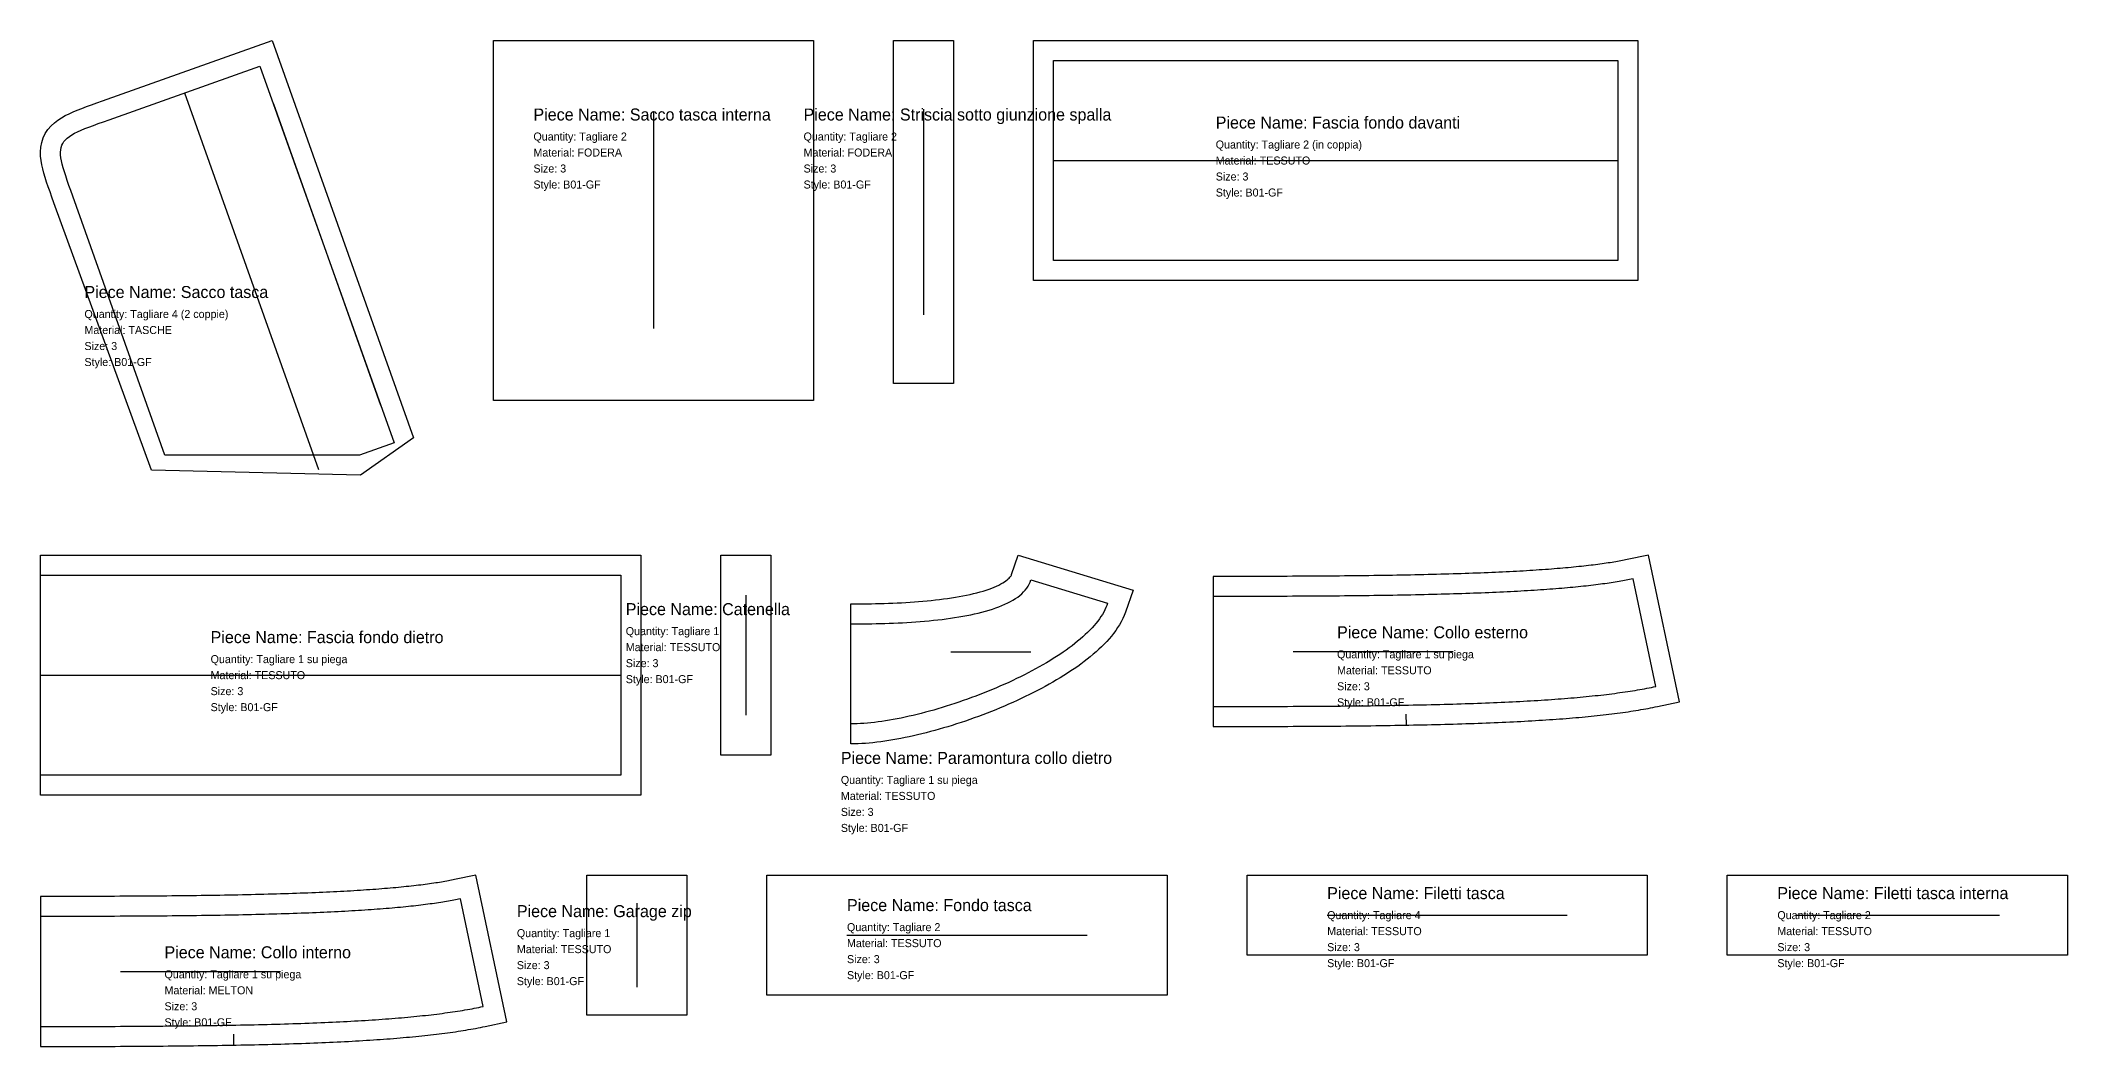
# Model space of a CAD drawing. Header units: millimetres. Extents: x 30 to 1043, y -2671 to -30.
# Drawn here: x 30 to 1043, y -2671 to -2168 of the extents above; entities that cross this region are included whole.
import ezdxf

# ---------------------------------------------------------------- set-up
doc = ezdxf.new("R2010")
doc.units = ezdxf.units.MM
for name, color, linetype in [('1', 7, 'CONTINUOUS'), ('14', 7, 'CONTINUOUS'), ('15', 7, 'CONTINUOUS'), ('4', 7, 'CONTINUOUS'), ('7', 7, 'CONTINUOUS'), ('8', 7, 'CONTINUOUS')]:
    doc.layers.add(name, color=color, linetype=linetype)

# ---------------------------------------------------------------- blocks, each defined once
blk = doc.blocks.new('P22_SACCO_TASCA')
at = {"layer": '1'}
blk.add_lwpolyline([(145.746, -2167.704), (216.362, -2366.404), (189.889, -2385.023), (85.434, -2382.457), (36.681, -2248.938), (35.673, -2246.098), (34.732, -2243.426), (33.86, -2240.903), (33.06, -2238.51), (32.335, -2236.228), (31.688, -2234.034), (31.125, -2231.903), (30.656, -2229.804), (30.294, -2227.705), (30.063, -2225.571), (30, -2223.374), (30.153, -2221.101), (30.578, -2218.771), (31.319, -2216.444), (32.379, -2214.214), (33.716, -2212.171), (35.254, -2210.37), (36.92, -2208.816), (38.664, -2207.478), (40.464, -2206.31), (42.32, -2205.265), (44.244, -2204.304), (46.252, -2203.394), (48.362, -2202.51), (50.589, -2201.632), (52.95, -2200.742), (55.457, -2199.824), (58.123, -2198.867), (60.962, -2197.856)], close=True, dxfattribs=at)
at = {"layer": '14'}
blk.add_lwpolyline([(139.673, -2180.478), (206.673, -2368.878), (189.352, -2375.038), (92.139, -2375.038), (46.103, -2245.588), (45.1, -2242.764), (44.173, -2240.132), (43.327, -2237.682), (42.566, -2235.406), (41.895, -2233.294), (41.317, -2231.337), (40.838, -2229.524), (40.463, -2227.848), (40.194, -2226.297), (40.038, -2224.863), (39.999, -2223.537), (40.08, -2222.308), (40.287, -2221.169), (40.623, -2220.108), (41.095, -2219.117), (41.705, -2218.186), (42.458, -2217.306), (43.359, -2216.467), (44.413, -2215.66), (45.623, -2214.876), (46.995, -2214.105), (48.533, -2213.337), (50.24, -2212.564), (52.123, -2211.776), (54.185, -2210.963), (56.43, -2210.116), (58.864, -2209.226), (61.49, -2208.283), (64.313, -2207.278)], close=True, dxfattribs=at)
at = {"layer": '7'}
blk.add_line((101.993, -2193.878), (168.993, -2382.278), dxfattribs=at)
at = {"layer": '8'}
blk.add_lwpolyline([(146.373, -2199.318), (199.973, -2350.038)], dxfattribs=at)
at = {"layer": '15'}
for s, height, p in [('Piece Name: Sacco tasca', 6, (51.943, -2296.453)), ('Quantity: Tagliare 4 (2 coppie)', 4, (51.943, -2306.453)), ('Size: 3', 4, (51.943, -2322.453)), ('Material: TASCHE', 4, (51.943, -2314.453)), ('Style: B01-GF', 4, (51.943, -2330.453))]:
    blk.add_text(s, height=height, dxfattribs=at).set_placement(p)
blk = doc.blocks.new('P21_SACCO_TASCA_INTERNA')
at = {"layer": '1'}
blk.add_lwpolyline([(256.362, -2167.704), (416.362, -2167.704), (416.362, -2347.704), (256.362, -2347.704)], close=True, dxfattribs=at)
at = {"layer": '14'}
blk.add_lwpolyline([(256.362, -2167.704), (416.362, -2167.704), (416.362, -2347.704), (256.362, -2347.704)], close=True, dxfattribs=at)
at = {"layer": '7'}
blk.add_line((336.362, -2203.704), (336.362, -2311.704), dxfattribs=at)
at = {"layer": '15'}
for s, height, p in [('Piece Name: Sacco tasca interna', 6, (276.362, -2207.704)), ('Quantity: Tagliare 2', 4, (276.362, -2217.704)), ('Material: FODERA', 4, (276.362, -2225.704)), ('Size: 3', 4, (276.362, -2233.704)), ('Style: B01-GF', 4, (276.362, -2241.704))]:
    blk.add_text(s, height=height, dxfattribs=at).set_placement(p)
blk = doc.blocks.new('P19_STRISCIA_SOTTO_GIUNZIONE_SP')
at = {"layer": '1'}
blk.add_lwpolyline([(456.362, -2167.704), (486.362, -2167.704), (486.362, -2339.233), (456.362, -2339.233)], close=True, dxfattribs=at)
at = {"layer": '14'}
blk.add_lwpolyline([(456.362, -2167.704), (486.362, -2167.704), (486.362, -2339.233), (456.362, -2339.233)], close=True, dxfattribs=at)
at = {"layer": '7'}
blk.add_line((471.362, -2202.01), (471.362, -2304.928), dxfattribs=at)
at = {"layer": '15'}
for s, height, p in [('Piece Name: Striscia sotto giunzione spalla', 6, (411.362, -2207.704)), ('Quantity: Tagliare 2', 4, (411.362, -2217.704)), ('Material: FODERA', 4, (411.362, -2225.704)), ('Size: 3', 4, (411.362, -2233.704)), ('Style: B01-GF', 4, (411.362, -2241.704))]:
    blk.add_text(s, height=height, dxfattribs=at).set_placement(p)
blk = doc.blocks.new('P08_FASCIA_FONDO_DAVANTI')
at = {"layer": '1'}
blk.add_lwpolyline([(526.362, -2167.704), (828.362, -2167.704), (828.362, -2287.704), (526.362, -2287.704)], close=True, dxfattribs=at)
at = {"layer": '14'}
blk.add_lwpolyline([(536.362, -2177.704), (818.362, -2177.704), (818.362, -2277.704), (536.362, -2277.704)], close=True, dxfattribs=at)
at = {"layer": '7'}
blk.add_line((592.762, -2227.704), (761.962, -2227.704), dxfattribs=at)
at = {"layer": '8'}
blk.add_lwpolyline([(536.362, -2227.704), (818.362, -2227.704)], dxfattribs=at)
at = {"layer": '15'}
for s, height, p in [('Piece Name: Fascia fondo davanti', 6, (617.362, -2211.704)), ('Quantity: Tagliare 2 (in coppia)', 4, (617.362, -2221.704)), ('Material: TESSUTO', 4, (617.362, -2229.704)), ('Size: 3', 4, (617.362, -2237.704)), ('Style: B01-GF', 4, (617.362, -2245.704))]:
    blk.add_text(s, height=height, dxfattribs=at).set_placement(p)
blk = doc.blocks.new('P09_FASCIA_FONDO_DIETRO')
at = {"layer": '1'}
blk.add_lwpolyline([(30, -2425.023), (330, -2425.023), (330, -2545.023), (30, -2545.023)], close=True, dxfattribs=at)
at = {"layer": '14'}
blk.add_lwpolyline([(30, -2435.023), (320, -2435.023), (320, -2535.023), (30, -2535.023)], close=True, dxfattribs=at)
at = {"layer": '7'}
blk.add_line((88, -2485.023), (262, -2485.023), dxfattribs=at)
at = {"layer": '8'}
for points in [[(30, -2535.023), (30, -2435.023)], [(30, -2485.023), (320, -2485.023)]]:
    blk.add_lwpolyline(points, dxfattribs=at)
at = {"layer": '15'}
for s, height, p in [('Piece Name: Fascia fondo dietro', 6, (115, -2469.023)), ('Quantity: Tagliare 1 su piega', 4, (115, -2479.023)), ('Size: 3', 4, (115, -2495.023)), ('Material: TESSUTO', 4, (115, -2487.023)), ('Style: B01-GF', 4, (115, -2503.023))]:
    blk.add_text(s, height=height, dxfattribs=at).set_placement(p)
blk = doc.blocks.new('P14_CATENELLA')
at = {"layer": '1'}
blk.add_lwpolyline([(370, -2425.023), (395, -2425.023), (395, -2525.023), (370, -2525.023)], close=True, dxfattribs=at)
at = {"layer": '14'}
blk.add_lwpolyline([(370, -2425.023), (395, -2425.023), (395, -2525.023), (370, -2525.023)], close=True, dxfattribs=at)
at = {"layer": '7'}
blk.add_line((382.5, -2445.023), (382.5, -2505.023), dxfattribs=at)
at = {"layer": '15'}
for s, height, p in [('Piece Name: Catenella', 6, (322.5, -2455.023)), ('Quantity: Tagliare 1', 4, (322.5, -2465.023)), ('Material: TESSUTO', 4, (322.5, -2473.023)), ('Size: 3', 4, (322.5, -2481.023)), ('Style: B01-GF', 4, (322.5, -2489.023))]:
    blk.add_text(s, height=height, dxfattribs=at).set_placement(p)
blk = doc.blocks.new('P07_PARAMONTURA_COLLO_DIETRO')
at = {"layer": '1'}
blk.add_lwpolyline([(435, -2449.407), (437.002, -2449.404), (439.031, -2449.394), (441.085, -2449.377), (443.161, -2449.351), (445.257, -2449.318), (447.37, -2449.275), (449.497, -2449.223), (451.636, -2449.16), (453.785, -2449.087), (455.941, -2449.003), (458.101, -2448.907), (460.262, -2448.799), (462.422, -2448.679), (464.579, -2448.545), (466.73, -2448.397), (468.872, -2448.235), (471.002, -2448.059), (473.117, -2447.867), (475.216, -2447.66), (477.294, -2447.436), (479.35, -2447.197), (481.381, -2446.94), (483.382, -2446.667), (485.353, -2446.376), (487.289, -2446.067), (489.188, -2445.74), (491.047, -2445.396), (492.861, -2445.033), (494.629, -2444.652), (496.347, -2444.253), (498.012, -2443.836), (499.619, -2443.402), (501.166, -2442.951), (502.649, -2442.484), (504.064, -2442.002), (505.407, -2441.507), (506.675, -2441), (507.864, -2440.483), (508.969, -2439.959), (509.988, -2439.431), (510.918, -2438.903), (511.754, -2438.381), (512.497, -2437.868), (513.143, -2437.372), (513.696, -2436.898), (514.156, -2436.452), (514.529, -2436.04), (514.823, -2435.666), (515.048, -2435.332), (515.216, -2435.033), (515.339, -2434.762), (518.627, -2425.023), (576.052, -2442.449), (572.293, -2453.578), (571.653, -2455.191), (570.934, -2456.766), (570.141, -2458.302), (569.279, -2459.804), (568.353, -2461.272), (567.366, -2462.71), (566.321, -2464.119), (565.222, -2465.502), (564.07, -2466.861), (562.867, -2468.198), (561.614, -2469.515), (560.315, -2470.813), (558.969, -2472.093), (557.579, -2473.356), (556.144, -2474.603), (554.668, -2475.836), (553.15, -2477.054), (551.593, -2478.259), (549.996, -2479.45), (548.362, -2480.628), (546.692, -2481.793), (544.986, -2482.945), (543.245, -2484.085), (541.472, -2485.212), (539.667, -2486.327), (537.832, -2487.428), (535.966, -2488.517), (534.073, -2489.593), (532.153, -2490.656), (530.207, -2491.705), (528.237, -2492.741), (526.243, -2493.763), (524.228, -2494.771), (522.192, -2495.764), (520.136, -2496.743), (518.063, -2497.707), (515.973, -2498.655), (513.867, -2499.588), (511.747, -2500.504), (509.614, -2501.405), (507.47, -2502.288), (505.316, -2503.155), (503.152, -2504.004), (500.981, -2504.835), (498.804, -2505.648), (496.622, -2506.442), (494.436, -2507.217), (492.247, -2507.973), (490.058, -2508.709), (487.869, -2509.424), (485.681, -2510.119), (483.496, -2510.793), (481.316, -2511.445), (479.14, -2512.075), (476.972, -2512.683), (474.811, -2513.267), (472.66, -2513.829), (470.518, -2514.367), (468.389, -2514.88), (466.272, -2515.369), (464.169, -2515.833), (462.081, -2516.271), (460.01, -2516.684), (457.956, -2517.069), (455.92, -2517.427), (453.904, -2517.758), (451.908, -2518.061), (449.933, -2518.334), (447.981, -2518.579), (446.052, -2518.793), (444.147, -2518.977), (442.266, -2519.129), (440.411, -2519.249), (438.581, -2519.336), (436.777, -2519.389), (435, -2519.408)], close=True, dxfattribs=at)
at = {"layer": '14'}
blk.add_lwpolyline([(435, -2459.407), (437.035, -2459.404), (439.098, -2459.394), (441.188, -2459.376), (443.303, -2459.35), (445.439, -2459.316), (447.594, -2459.272), (449.766, -2459.219), (451.952, -2459.155), (454.15, -2459.081), (456.357, -2458.994), (458.572, -2458.896), (460.791, -2458.785), (463.011, -2458.661), (465.232, -2458.523), (467.449, -2458.371), (469.661, -2458.204), (471.866, -2458.021), (474.06, -2457.822), (476.241, -2457.607), (478.407, -2457.374), (480.556, -2457.124), (482.684, -2456.855), (484.79, -2456.567), (486.871, -2456.26), (488.924, -2455.932), (490.947, -2455.584), (492.938, -2455.215), (494.894, -2454.824), (496.813, -2454.41), (498.692, -2453.974), (500.529, -2453.514), (502.321, -2453.03), (504.066, -2452.521), (505.762, -2451.987), (507.405, -2451.428), (508.994, -2450.841), (510.526, -2450.228), (511.999, -2449.588), (513.409, -2448.919), (514.756, -2448.221), (516.035, -2447.495), (517.246, -2446.738), (518.384, -2445.951), (519.449, -2445.134), (520.437, -2444.284), (521.345, -2443.403), (522.173, -2442.489), (522.916, -2441.541), (523.573, -2440.56), (524.141, -2439.544), (524.617, -2438.494), (525, -2437.407), (563.277, -2449.022), (562.902, -2450.142), (562.456, -2451.265), (561.942, -2452.389), (561.361, -2453.515), (560.713, -2454.643), (560.002, -2455.771), (559.227, -2456.899), (558.391, -2458.027), (557.494, -2459.155), (556.539, -2460.281), (555.527, -2461.406), (554.459, -2462.529), (553.337, -2463.65), (552.162, -2464.767), (550.935, -2465.881), (549.659, -2466.992), (548.334, -2468.098), (546.962, -2469.199), (545.545, -2470.295), (544.083, -2471.386), (542.579, -2472.47), (541.033, -2473.548), (539.448, -2474.619), (537.824, -2475.682), (536.164, -2476.738), (534.468, -2477.785), (532.738, -2478.823), (530.975, -2479.852), (529.182, -2480.871), (527.359, -2481.88), (525.508, -2482.878), (523.63, -2483.865), (521.726, -2484.841), (519.799, -2485.805), (517.85, -2486.756), (515.879, -2487.694), (513.89, -2488.619), (511.882, -2489.53), (509.857, -2490.427), (507.818, -2491.309), (505.765, -2492.175), (503.699, -2493.026), (501.623, -2493.861), (499.538, -2494.68), (497.445, -2495.481), (495.345, -2496.265), (493.24, -2497.031), (491.132, -2497.778), (489.022, -2498.507), (486.912, -2499.216), (484.802, -2499.906), (482.694, -2500.575), (480.59, -2501.224), (478.492, -2501.852), (476.4, -2502.458), (474.316, -2503.042), (472.242, -2503.603), (470.178, -2504.142), (468.128, -2504.657), (466.091, -2505.148), (464.069, -2505.615), (462.065, -2506.057), (460.078, -2506.474), (458.112, -2506.865), (456.166, -2507.23), (454.243, -2507.569), (452.345, -2507.88), (450.471, -2508.164), (448.625, -2508.42), (446.807, -2508.648), (445.019, -2508.847), (443.262, -2509.016), (441.539, -2509.156), (439.849, -2509.265), (438.195, -2509.344), (436.578, -2509.391), (435, -2509.407)], close=True, dxfattribs=at)
at = {"layer": '7'}
blk.add_line((485, -2473.407), (525, -2473.407), dxfattribs=at)
at = {"layer": '8'}
blk.add_lwpolyline([(435, -2509.407), (435, -2459.407)], dxfattribs=at)
at = {"layer": '15'}
for s, height, p in [('Piece Name: Paramontura collo dietro', 6, (430, -2529.407)), ('Quantity: Tagliare 1 su piega', 4, (430, -2539.407)), ('Size: 3', 4, (430, -2555.407)), ('Material: TESSUTO', 4, (430, -2547.407)), ('Style: B01-GF', 4, (430, -2563.407))]:
    blk.add_text(s, height=height, dxfattribs=at).set_placement(p)
blk = doc.blocks.new('P05_COLLO_ESTERNO')
at = {"layer": '1'}
blk.add_lwpolyline([(616.061, -2510.692), (619.042, -2510.692), (622.005, -2510.691), (624.949, -2510.689), (627.873, -2510.686), (630.779, -2510.683), (633.665, -2510.678), (636.533, -2510.673), (639.381, -2510.667), (642.21, -2510.66), (645.021, -2510.652), (647.813, -2510.643), (650.585, -2510.633), (653.34, -2510.622), (656.075, -2510.61), (658.791, -2510.596), (661.489, -2510.582), (664.169, -2510.567), (666.83, -2510.55), (669.472, -2510.533), (672.095, -2510.514), (674.701, -2510.494), (677.288, -2510.472), (679.856, -2510.45), (682.406, -2510.426), (684.938, -2510.401), (687.452, -2510.374), (689.947, -2510.346), (692.425, -2510.317), (694.884, -2510.286), (697.325, -2510.254), (699.748, -2510.22), (702.153, -2510.185), (704.541, -2510.149), (706.91, -2510.111), (709.261, -2510.071), (711.595, -2510.03), (713.911, -2509.987), (716.209, -2509.942), (718.49, -2509.896), (720.753, -2509.848), (722.998, -2509.799), (725.226, -2509.747), (727.436, -2509.694), (729.629, -2509.639), (731.804, -2509.583), (733.962, -2509.524), (736.103, -2509.464), (738.226, -2509.402), (740.332, -2509.337), (742.421, -2509.271), (744.493, -2509.203), (746.548, -2509.133), (748.586, -2509.061), (750.607, -2508.987), (752.61, -2508.911), (754.597, -2508.833), (756.567, -2508.752), (758.52, -2508.67), (760.457, -2508.585), (762.377, -2508.498), (764.28, -2508.409), (766.166, -2508.318), (768.036, -2508.224), (769.889, -2508.128), (771.726, -2508.03), (773.547, -2507.929), (775.351, -2507.826), (777.139, -2507.721), (778.91, -2507.613), (780.665, -2507.503), (782.405, -2507.39), (784.128, -2507.275), (785.834, -2507.157), (787.525, -2507.037), (789.2, -2506.914), (790.859, -2506.788), (792.503, -2506.66), (794.13, -2506.529), (795.742, -2506.395), (797.338, -2506.258), (798.918, -2506.119), (800.483, -2505.977), (802.032, -2505.832), (803.566, -2505.684), (805.084, -2505.533), (806.587, -2505.38), (808.075, -2505.223), (809.547, -2505.063), (811.005, -2504.901), (812.447, -2504.735), (813.874, -2504.566), (815.286, -2504.394), (816.684, -2504.219), (818.066, -2504.04), (819.434, -2503.858), (820.787, -2503.673), (822.125, -2503.485), (823.449, -2503.293), (824.758, -2503.098), (826.053, -2502.899), (827.333, -2502.697), (828.599, -2502.492), (829.851, -2502.282), (831.088, -2502.069), (832.312, -2501.853), (833.521, -2501.632), (834.717, -2501.408), (835.898, -2501.18), (837.066, -2500.948), (838.221, -2500.712), (849.118, -2498.419), (833.675, -2425.023), (822.986, -2427.276), (822.251, -2427.426), (821.487, -2427.578), (820.699, -2427.73), (819.887, -2427.882), (819.051, -2428.034), (818.191, -2428.187), (817.307, -2428.339), (816.401, -2428.49), (815.471, -2428.641), (814.518, -2428.792), (813.542, -2428.942), (812.543, -2429.09), (811.523, -2429.238), (810.479, -2429.385), (809.414, -2429.531), (808.326, -2429.675), (807.217, -2429.819), (806.085, -2429.96), (804.932, -2430.101), (803.758, -2430.24), (802.562, -2430.377), (801.344, -2430.513), (800.106, -2430.648), (798.846, -2430.78), (797.566, -2430.911), (796.264, -2431.04), (794.942, -2431.168), (793.598, -2431.294), (792.235, -2431.417), (790.85, -2431.539), (789.445, -2431.66), (788.02, -2431.778), (786.574, -2431.894), (785.108, -2432.009), (783.621, -2432.121), (782.115, -2432.232), (780.588, -2432.341), (779.041, -2432.448), (777.474, -2432.552), (775.888, -2432.655), (774.281, -2432.756), (772.654, -2432.855), (771.007, -2432.952), (769.341, -2433.047), (767.655, -2433.141), (765.949, -2433.232), (764.223, -2433.321), (762.478, -2433.409), (760.713, -2433.494), (758.928, -2433.578), (757.124, -2433.659), (755.3, -2433.739), (753.456, -2433.817), (751.593, -2433.893), (749.71, -2433.967), (747.808, -2434.039), (745.887, -2434.11), (743.945, -2434.178), (741.985, -2434.245), (740.004, -2434.31), (738.005, -2434.374), (735.986, -2434.435), (733.947, -2434.495), (731.889, -2434.553), (729.811, -2434.609), (727.714, -2434.664), (725.598, -2434.717), (723.462, -2434.768), (721.307, -2434.818), (719.132, -2434.866), (716.937, -2434.912), (714.724, -2434.957), (712.49, -2435), (710.238, -2435.042), (707.965, -2435.082), (705.674, -2435.121), (703.362, -2435.158), (701.032, -2435.194), (698.681, -2435.228), (696.312, -2435.261), (693.922, -2435.292), (691.513, -2435.322), (689.085, -2435.351), (686.637, -2435.379), (684.169, -2435.405), (681.682, -2435.429), (679.175, -2435.453), (676.649, -2435.475), (674.103, -2435.496), (671.537, -2435.516), (668.951, -2435.534), (666.346, -2435.552), (663.721, -2435.568), (661.076, -2435.583), (658.412, -2435.597), (655.728, -2435.61), (653.024, -2435.622), (650.3, -2435.633), (647.556, -2435.643), (644.793, -2435.652), (642.009, -2435.66), (639.206, -2435.667), (636.383, -2435.673), (633.539, -2435.678), (630.676, -2435.683), (627.793, -2435.686), (624.89, -2435.689), (621.967, -2435.691), (619.023, -2435.692), (616.052, -2435.692)], close=True, dxfattribs=at)
at = {"layer": '14'}
blk.add_lwpolyline([(616.06, -2500.692), (619.04, -2500.692), (622, -2500.691), (624.941, -2500.689), (627.863, -2500.686), (630.765, -2500.683), (633.648, -2500.678), (636.513, -2500.673), (639.358, -2500.667), (642.184, -2500.66), (644.991, -2500.652), (647.778, -2500.643), (650.547, -2500.633), (653.297, -2500.622), (656.029, -2500.61), (658.741, -2500.597), (661.434, -2500.582), (664.109, -2500.567), (666.765, -2500.551), (669.402, -2500.533), (672.021, -2500.514), (674.621, -2500.494), (677.202, -2500.473), (679.765, -2500.45), (682.31, -2500.426), (684.836, -2500.401), (687.343, -2500.375), (689.832, -2500.347), (692.303, -2500.318), (694.756, -2500.287), (697.19, -2500.255), (699.606, -2500.222), (702.004, -2500.187), (704.384, -2500.15), (706.745, -2500.112), (709.089, -2500.072), (711.414, -2500.031), (713.722, -2499.989), (716.011, -2499.944), (718.283, -2499.898), (720.536, -2499.851), (722.772, -2499.801), (724.99, -2499.75), (727.191, -2499.697), (729.373, -2499.643), (731.538, -2499.586), (733.686, -2499.528), (735.815, -2499.468), (737.927, -2499.406), (740.022, -2499.342), (742.099, -2499.277), (744.159, -2499.209), (746.201, -2499.139), (748.226, -2499.068), (750.233, -2498.994), (752.224, -2498.918), (754.197, -2498.841), (756.152, -2498.761), (758.091, -2498.679), (760.012, -2498.595), (761.917, -2498.509), (763.804, -2498.42), (765.674, -2498.33), (767.528, -2498.237), (769.364, -2498.142), (771.183, -2498.045), (772.986, -2497.945), (774.772, -2497.843), (776.541, -2497.739), (778.293, -2497.632), (780.028, -2497.523), (781.747, -2497.412), (783.449, -2497.298), (785.135, -2497.182), (786.804, -2497.063), (788.457, -2496.941), (790.093, -2496.817), (791.712, -2496.691), (793.315, -2496.562), (794.902, -2496.43), (796.473, -2496.296), (798.027, -2496.159), (799.565, -2496.019), (801.087, -2495.877), (802.592, -2495.732), (804.082, -2495.584), (805.555, -2495.433), (807.012, -2495.28), (808.454, -2495.123), (809.879, -2494.964), (811.288, -2494.802), (812.682, -2494.637), (814.06, -2494.469), (815.421, -2494.299), (816.767, -2494.125), (818.098, -2493.948), (819.412, -2493.768), (820.711, -2493.585), (821.995, -2493.4), (823.262, -2493.211), (824.515, -2493.018), (825.751, -2492.823), (826.972, -2492.625), (828.178, -2492.423), (829.369, -2492.218), (830.544, -2492.01), (831.703, -2491.799), (832.848, -2491.584), (833.977, -2491.366), (835.091, -2491.145), (836.19, -2490.92), (837.273, -2490.692), (825.949, -2436.871), (825.02, -2437.066), (824.226, -2437.229), (823.408, -2437.391), (822.568, -2437.553), (821.705, -2437.715), (820.819, -2437.877), (819.91, -2438.038), (818.98, -2438.198), (818.027, -2438.357), (817.052, -2438.515), (816.056, -2438.673), (815.037, -2438.829), (813.997, -2438.984), (812.936, -2439.138), (811.853, -2439.29), (810.75, -2439.441), (809.625, -2439.591), (808.479, -2439.739), (807.312, -2439.885), (806.124, -2440.03), (804.916, -2440.173), (803.687, -2440.314), (802.438, -2440.453), (801.168, -2440.591), (799.878, -2440.727), (798.568, -2440.861), (797.238, -2440.993), (795.887, -2441.123), (794.516, -2441.251), (793.126, -2441.378), (791.715, -2441.502), (790.285, -2441.624), (788.834, -2441.745), (787.364, -2441.863), (785.875, -2441.979), (784.365, -2442.094), (782.836, -2442.206), (781.288, -2442.316), (779.719, -2442.425), (778.132, -2442.531), (776.525, -2442.635), (774.898, -2442.737), (773.252, -2442.837), (771.587, -2442.936), (769.902, -2443.032), (768.198, -2443.126), (766.474, -2443.218), (764.732, -2443.308), (762.97, -2443.396), (761.188, -2443.483), (759.388, -2443.567), (757.568, -2443.649), (755.729, -2443.73), (753.871, -2443.808), (751.994, -2443.885), (750.097, -2443.96), (748.181, -2444.032), (746.246, -2444.103), (744.292, -2444.172), (742.319, -2444.24), (740.327, -2444.305), (738.315, -2444.369), (736.284, -2444.431), (734.234, -2444.491), (732.165, -2444.549), (730.077, -2444.606), (727.97, -2444.661), (725.843, -2444.714), (723.697, -2444.765), (721.532, -2444.815), (719.348, -2444.863), (717.144, -2444.91), (714.922, -2444.955), (712.68, -2444.998), (710.419, -2445.04), (708.138, -2445.081), (705.838, -2445.12), (703.519, -2445.157), (701.181, -2445.193), (698.824, -2445.227), (696.447, -2445.26), (694.051, -2445.292), (691.635, -2445.322), (689.2, -2445.351), (686.746, -2445.378), (684.272, -2445.404), (681.779, -2445.429), (679.266, -2445.452), (676.734, -2445.475), (674.182, -2445.496), (671.611, -2445.516), (669.021, -2445.534), (666.411, -2445.552), (663.781, -2445.568), (661.132, -2445.583), (658.463, -2445.597), (655.774, -2445.61), (653.066, -2445.622), (650.338, -2445.633), (647.59, -2445.643), (644.823, -2445.652), (642.036, -2445.66), (639.229, -2445.667), (636.403, -2445.673), (633.556, -2445.678), (630.69, -2445.683), (627.804, -2445.686), (624.898, -2445.689), (621.972, -2445.691), (619.026, -2445.692), (616.053, -2445.692)], close=True, dxfattribs=at)
at = {"layer": '4'}
blk.add_line((712.688, -2510.009), (712.586, -2504.51), dxfattribs=at)
at = {"layer": '7'}
blk.add_line((656.06, -2473.192), (736.06, -2473.192), dxfattribs=at)
at = {"layer": '8'}
blk.add_lwpolyline([(616.053, -2445.692), (616.06, -2500.692)], dxfattribs=at)
at = {"layer": '15'}
for s, height, p in [('Piece Name: Collo esterno', 6, (678.008, -2466.592)), ('Quantity: Tagliare 1 su piega', 4, (678.008, -2476.592)), ('Material: TESSUTO', 4, (678.008, -2484.592)), ('Size: 3', 4, (678.008, -2492.592)), ('Style: B01-GF', 4, (678.008, -2500.592))]:
    blk.add_text(s, height=height, dxfattribs=at).set_placement(p)
blk = doc.blocks.new('P15_COLLO_INTERNO')
at = {"layer": '1'}
blk.add_lwpolyline([(30.009, -2670.692), (32.99, -2670.692), (35.953, -2670.691), (38.897, -2670.689), (41.822, -2670.686), (44.727, -2670.683), (47.613, -2670.678), (50.481, -2670.673), (53.329, -2670.667), (56.159, -2670.66), (58.969, -2670.652), (61.761, -2670.643), (64.534, -2670.633), (67.288, -2670.622), (70.023, -2670.61), (72.74, -2670.596), (75.438, -2670.582), (78.117, -2670.567), (80.778, -2670.55), (83.42, -2670.533), (86.044, -2670.514), (88.649, -2670.494), (91.236, -2670.472), (93.804, -2670.45), (96.355, -2670.426), (98.886, -2670.401), (101.4, -2670.374), (103.896, -2670.346), (106.373, -2670.317), (108.832, -2670.286), (111.273, -2670.254), (113.696, -2670.22), (116.102, -2670.185), (118.489, -2670.149), (120.858, -2670.111), (123.21, -2670.071), (125.543, -2670.03), (127.859, -2669.987), (130.157, -2669.942), (132.438, -2669.896), (134.701, -2669.848), (136.946, -2669.799), (139.174, -2669.747), (141.384, -2669.694), (143.577, -2669.639), (145.752, -2669.583), (147.91, -2669.524), (150.051, -2669.464), (152.174, -2669.402), (154.281, -2669.337), (156.37, -2669.271), (158.441, -2669.203), (160.496, -2669.133), (162.534, -2669.061), (164.555, -2668.987), (166.558, -2668.911), (168.545, -2668.833), (170.515, -2668.752), (172.469, -2668.67), (174.405, -2668.585), (176.325, -2668.498), (178.228, -2668.409), (180.114, -2668.318), (181.984, -2668.224), (183.838, -2668.128), (185.674, -2668.03), (187.495, -2667.929), (189.299, -2667.826), (191.087, -2667.721), (192.858, -2667.613), (194.614, -2667.503), (196.353, -2667.39), (198.076, -2667.275), (199.783, -2667.157), (201.474, -2667.037), (203.149, -2666.914), (204.808, -2666.788), (206.451, -2666.66), (208.078, -2666.529), (209.69, -2666.395), (211.286, -2666.258), (212.866, -2666.119), (214.431, -2665.977), (215.98, -2665.832), (217.514, -2665.684), (219.032, -2665.533), (220.535, -2665.38), (222.023, -2665.223), (223.496, -2665.063), (224.953, -2664.901), (226.395, -2664.735), (227.822, -2664.566), (229.235, -2664.394), (230.632, -2664.219), (232.014, -2664.04), (233.382, -2663.858), (234.735, -2663.673), (236.073, -2663.485), (237.397, -2663.293), (238.706, -2663.098), (240.001, -2662.899), (241.281, -2662.697), (242.547, -2662.492), (243.799, -2662.282), (245.036, -2662.069), (246.26, -2661.853), (247.469, -2661.632), (248.665, -2661.408), (249.847, -2661.18), (251.015, -2660.948), (252.169, -2660.712), (263.066, -2658.419), (247.623, -2585.023), (236.934, -2587.276), (236.199, -2587.426), (235.435, -2587.578), (234.647, -2587.73), (233.835, -2587.882), (232.999, -2588.034), (232.139, -2588.187), (231.256, -2588.339), (230.349, -2588.49), (229.419, -2588.641), (228.466, -2588.792), (227.49, -2588.942), (226.492, -2589.09), (225.471, -2589.238), (224.427, -2589.385), (223.362, -2589.531), (222.274, -2589.675), (221.165, -2589.819), (220.033, -2589.96), (218.88, -2590.101), (217.706, -2590.24), (216.51, -2590.377), (215.293, -2590.513), (214.054, -2590.648), (212.794, -2590.78), (211.514, -2590.911), (210.212, -2591.04), (208.89, -2591.168), (207.547, -2591.294), (206.183, -2591.417), (204.798, -2591.539), (203.393, -2591.66), (201.968, -2591.778), (200.522, -2591.894), (199.056, -2592.009), (197.57, -2592.121), (196.063, -2592.232), (194.536, -2592.341), (192.989, -2592.448), (191.423, -2592.552), (189.836, -2592.655), (188.229, -2592.756), (186.602, -2592.855), (184.956, -2592.952), (183.289, -2593.047), (181.603, -2593.141), (179.897, -2593.232), (178.171, -2593.321), (176.426, -2593.409), (174.661, -2593.494), (172.876, -2593.578), (171.072, -2593.659), (169.248, -2593.739), (167.404, -2593.817), (165.541, -2593.893), (163.659, -2593.967), (161.756, -2594.039), (159.835, -2594.11), (157.894, -2594.178), (155.933, -2594.245), (153.953, -2594.31), (151.953, -2594.374), (149.934, -2594.435), (147.895, -2594.495), (145.837, -2594.553), (143.76, -2594.609), (141.663, -2594.664), (139.546, -2594.717), (137.41, -2594.768), (135.255, -2594.818), (133.08, -2594.866), (130.886, -2594.912), (128.672, -2594.957), (126.438, -2595), (124.186, -2595.042), (121.914, -2595.082), (119.622, -2595.121), (117.311, -2595.158), (114.98, -2595.194), (112.63, -2595.228), (110.26, -2595.261), (107.87, -2595.292), (105.462, -2595.322), (103.033, -2595.351), (100.585, -2595.379), (98.117, -2595.405), (95.63, -2595.429), (93.123, -2595.453), (90.597, -2595.475), (88.051, -2595.496), (85.485, -2595.516), (82.899, -2595.534), (80.294, -2595.552), (77.669, -2595.568), (75.025, -2595.583), (72.36, -2595.597), (69.676, -2595.61), (66.972, -2595.622), (64.248, -2595.633), (61.504, -2595.643), (58.741, -2595.652), (55.957, -2595.66), (53.154, -2595.667), (50.331, -2595.673), (47.488, -2595.678), (44.624, -2595.683), (41.741, -2595.686), (38.838, -2595.689), (35.915, -2595.691), (32.971, -2595.692), (30, -2595.692)], close=True, dxfattribs=at)
at = {"layer": '14'}
blk.add_lwpolyline([(30.008, -2660.692), (32.988, -2660.692), (35.948, -2660.691), (38.889, -2660.689), (41.811, -2660.686), (44.713, -2660.683), (47.597, -2660.678), (50.461, -2660.673), (53.306, -2660.667), (56.132, -2660.66), (58.939, -2660.652), (61.727, -2660.643), (64.496, -2660.633), (67.246, -2660.622), (69.977, -2660.61), (72.689, -2660.597), (75.383, -2660.582), (78.057, -2660.567), (80.713, -2660.551), (83.351, -2660.533), (85.969, -2660.514), (88.569, -2660.494), (91.151, -2660.473), (93.714, -2660.45), (96.258, -2660.426), (98.784, -2660.401), (101.291, -2660.375), (103.781, -2660.347), (106.251, -2660.318), (108.704, -2660.287), (111.138, -2660.255), (113.554, -2660.222), (115.952, -2660.187), (118.332, -2660.15), (120.693, -2660.112), (123.037, -2660.072), (125.362, -2660.031), (127.67, -2659.989), (129.959, -2659.944), (132.231, -2659.898), (134.485, -2659.851), (136.721, -2659.801), (138.939, -2659.75), (141.139, -2659.697), (143.322, -2659.643), (145.487, -2659.586), (147.634, -2659.528), (149.763, -2659.468), (151.876, -2659.406), (153.97, -2659.342), (156.047, -2659.277), (158.107, -2659.209), (160.149, -2659.139), (162.174, -2659.068), (164.182, -2658.994), (166.172, -2658.918), (168.145, -2658.841), (170.101, -2658.761), (172.039, -2658.679), (173.961, -2658.595), (175.865, -2658.509), (177.752, -2658.42), (179.623, -2658.33), (181.476, -2658.237), (183.312, -2658.142), (185.132, -2658.045), (186.934, -2657.945), (188.72, -2657.843), (190.489, -2657.739), (192.241, -2657.632), (193.977, -2657.523), (195.695, -2657.412), (197.398, -2657.298), (199.083, -2657.182), (200.752, -2657.063), (202.405, -2656.941), (204.041, -2656.817), (205.66, -2656.691), (207.263, -2656.562), (208.85, -2656.43), (210.421, -2656.296), (211.975, -2656.159), (213.513, -2656.019), (215.035, -2655.877), (216.54, -2655.732), (218.03, -2655.584), (219.503, -2655.433), (220.961, -2655.28), (222.402, -2655.123), (223.827, -2654.964), (225.237, -2654.802), (226.63, -2654.637), (228.008, -2654.469), (229.37, -2654.299), (230.716, -2654.125), (232.046, -2653.948), (233.361, -2653.768), (234.659, -2653.585), (235.943, -2653.4), (237.211, -2653.211), (238.463, -2653.018), (239.699, -2652.823), (240.921, -2652.625), (242.126, -2652.423), (243.317, -2652.218), (244.492, -2652.01), (245.651, -2651.799), (246.796, -2651.584), (247.925, -2651.366), (249.039, -2651.145), (250.138, -2650.92), (251.222, -2650.692), (239.897, -2596.871), (238.968, -2597.066), (238.174, -2597.229), (237.356, -2597.391), (236.516, -2597.553), (235.653, -2597.715), (234.767, -2597.877), (233.858, -2598.038), (232.928, -2598.198), (231.975, -2598.357), (231, -2598.515), (230.004, -2598.673), (228.985, -2598.829), (227.946, -2598.984), (226.884, -2599.138), (225.802, -2599.29), (224.698, -2599.441), (223.573, -2599.591), (222.427, -2599.739), (221.26, -2599.885), (220.073, -2600.03), (218.864, -2600.173), (217.636, -2600.314), (216.386, -2600.453), (215.117, -2600.591), (213.827, -2600.727), (212.516, -2600.861), (211.186, -2600.993), (209.835, -2601.123), (208.464, -2601.251), (207.074, -2601.378), (205.663, -2601.502), (204.233, -2601.624), (202.783, -2601.745), (201.313, -2601.863), (199.823, -2601.979), (198.313, -2602.094), (196.784, -2602.206), (195.236, -2602.316), (193.668, -2602.425), (192.08, -2602.531), (190.473, -2602.635), (188.846, -2602.737), (187.2, -2602.837), (185.535, -2602.936), (183.85, -2603.032), (182.146, -2603.126), (180.422, -2603.218), (178.68, -2603.308), (176.918, -2603.396), (175.137, -2603.483), (173.336, -2603.567), (171.516, -2603.649), (169.677, -2603.73), (167.819, -2603.808), (165.942, -2603.885), (164.045, -2603.96), (162.13, -2604.032), (160.195, -2604.103), (158.241, -2604.172), (156.267, -2604.24), (154.275, -2604.305), (152.263, -2604.369), (150.233, -2604.431), (148.183, -2604.491), (146.113, -2604.549), (144.025, -2604.606), (141.918, -2604.661), (139.791, -2604.714), (137.645, -2604.765), (135.48, -2604.815), (133.296, -2604.863), (131.093, -2604.91), (128.87, -2604.955), (126.628, -2604.998), (124.367, -2605.04), (122.086, -2605.081), (119.787, -2605.12), (117.468, -2605.157), (115.129, -2605.193), (112.772, -2605.227), (110.395, -2605.26), (107.999, -2605.292), (105.583, -2605.322), (103.148, -2605.351), (100.694, -2605.378), (98.22, -2605.404), (95.727, -2605.429), (93.214, -2605.452), (90.682, -2605.475), (88.131, -2605.496), (85.559, -2605.516), (82.969, -2605.534), (80.359, -2605.552), (77.729, -2605.568), (75.08, -2605.583), (72.411, -2605.597), (69.722, -2605.61), (67.014, -2605.622), (64.286, -2605.633), (61.539, -2605.643), (58.771, -2605.652), (55.984, -2605.66), (53.177, -2605.667), (50.351, -2605.673), (47.504, -2605.678), (44.638, -2605.683), (41.752, -2605.686), (38.846, -2605.689), (35.92, -2605.691), (32.974, -2605.692), (30.001, -2605.692)], close=True, dxfattribs=at)
at = {"layer": '4'}
blk.add_line((126.636, -2670.009), (126.535, -2664.51), dxfattribs=at)
at = {"layer": '7'}
blk.add_line((70.008, -2633.192), (150.008, -2633.192), dxfattribs=at)
at = {"layer": '8'}
blk.add_lwpolyline([(30.001, -2605.692), (30.008, -2660.692)], dxfattribs=at)
at = {"layer": '15'}
for s, height, p in [('Piece Name: Collo interno', 6, (91.956, -2626.592)), ('Quantity: Tagliare 1 su piega', 4, (91.956, -2636.592)), ('Material: MELTON', 4, (91.956, -2644.592)), ('Size: 3', 4, (91.956, -2652.592)), ('Style: B01-GF', 4, (91.956, -2660.592))]:
    blk.add_text(s, height=height, dxfattribs=at).set_placement(p)
blk = doc.blocks.new('P13_GARAGE_ZIP')
at = {"layer": '1'}
blk.add_lwpolyline([(303.066, -2585.023), (353.066, -2585.023), (353.066, -2655.023), (303.066, -2655.023)], close=True, dxfattribs=at)
at = {"layer": '14'}
blk.add_lwpolyline([(303.066, -2585.023), (353.066, -2585.023), (353.066, -2655.023), (303.066, -2655.023)], close=True, dxfattribs=at)
at = {"layer": '7'}
blk.add_line((328.066, -2599.023), (328.066, -2641.023), dxfattribs=at)
at = {"layer": '15'}
for s, height, p in [('Piece Name: Garage zip', 6, (268.066, -2606.023)), ('Quantity: Tagliare 1', 4, (268.066, -2616.023)), ('Material: TESSUTO', 4, (268.066, -2624.023)), ('Size: 3', 4, (268.066, -2632.023)), ('Style: B01-GF', 4, (268.066, -2640.023))]:
    blk.add_text(s, height=height, dxfattribs=at).set_placement(p)
blk = doc.blocks.new('P11_FONDO_TASCA')
at = {"layer": '1'}
blk.add_lwpolyline([(393.066, -2585.023), (593.066, -2585.023), (593.066, -2645.023), (393.066, -2645.023)], close=True, dxfattribs=at)
at = {"layer": '14'}
blk.add_lwpolyline([(393.066, -2585.023), (593.066, -2585.023), (593.066, -2645.023), (393.066, -2645.023)], close=True, dxfattribs=at)
at = {"layer": '7'}
blk.add_line((433.066, -2615.023), (553.066, -2615.023), dxfattribs=at)
at = {"layer": '15'}
for s, height, p in [('Piece Name: Fondo tasca', 6, (433.066, -2603.023)), ('Quantity: Tagliare 2', 4, (433.066, -2613.023)), ('Material: TESSUTO', 4, (433.066, -2621.023)), ('Size: 3', 4, (433.066, -2629.023)), ('Style: B01-GF', 4, (433.066, -2637.023))]:
    blk.add_text(s, height=height, dxfattribs=at).set_placement(p)
blk = doc.blocks.new('P10_FILETTI_TASCA')
at = {"layer": '1'}
blk.add_lwpolyline([(633.066, -2585.023), (833.066, -2585.023), (833.066, -2625.023), (633.066, -2625.023)], close=True, dxfattribs=at)
at = {"layer": '14'}
blk.add_lwpolyline([(633.066, -2585.023), (833.066, -2585.023), (833.066, -2625.023), (633.066, -2625.023)], close=True, dxfattribs=at)
at = {"layer": '7'}
blk.add_line((673.066, -2605.023), (793.066, -2605.023), dxfattribs=at)
at = {"layer": '15'}
for s, height, p in [('Piece Name: Filetti tasca', 6, (673.066, -2597.023)), ('Quantity: Tagliare 4', 4, (673.066, -2607.023)), ('Material: TESSUTO', 4, (673.066, -2615.023)), ('Size: 3', 4, (673.066, -2623.023)), ('Style: B01-GF', 4, (673.066, -2631.023))]:
    blk.add_text(s, height=height, dxfattribs=at).set_placement(p)
blk = doc.blocks.new('P12_FILETTI_TASCA_INTERNA')
at = {"layer": '1'}
blk.add_lwpolyline([(873.066, -2585.023), (1043.066, -2585.023), (1043.066, -2625.023), (873.066, -2625.023)], close=True, dxfattribs=at)
at = {"layer": '14'}
blk.add_lwpolyline([(873.066, -2585.023), (1043.066, -2585.023), (1043.066, -2625.023), (873.066, -2625.023)], close=True, dxfattribs=at)
at = {"layer": '7'}
blk.add_line((907.066, -2605.023), (1009.066, -2605.023), dxfattribs=at)
at = {"layer": '15'}
for s, height, p in [('Piece Name: Filetti tasca interna', 6, (898.066, -2597.023)), ('Quantity: Tagliare 2', 4, (898.066, -2607.023)), ('Material: TESSUTO', 4, (898.066, -2615.023)), ('Size: 3', 4, (898.066, -2623.023)), ('Style: B01-GF', 4, (898.066, -2631.023))]:
    blk.add_text(s, height=height, dxfattribs=at).set_placement(p)

msp = doc.modelspace()

# ---------------------------------------------------------------- block references
for name in ['P22_SACCO_TASCA', 'P21_SACCO_TASCA_INTERNA', 'P19_STRISCIA_SOTTO_GIUNZIONE_SP', 'P08_FASCIA_FONDO_DAVANTI', 'P09_FASCIA_FONDO_DIETRO', 'P14_CATENELLA', 'P07_PARAMONTURA_COLLO_DIETRO', 'P05_COLLO_ESTERNO', 'P15_COLLO_INTERNO', 'P13_GARAGE_ZIP', 'P11_FONDO_TASCA', 'P10_FILETTI_TASCA', 'P12_FILETTI_TASCA_INTERNA']:
    msp.add_blockref(name, (0, 0))

doc.saveas('drawing.dxf')
